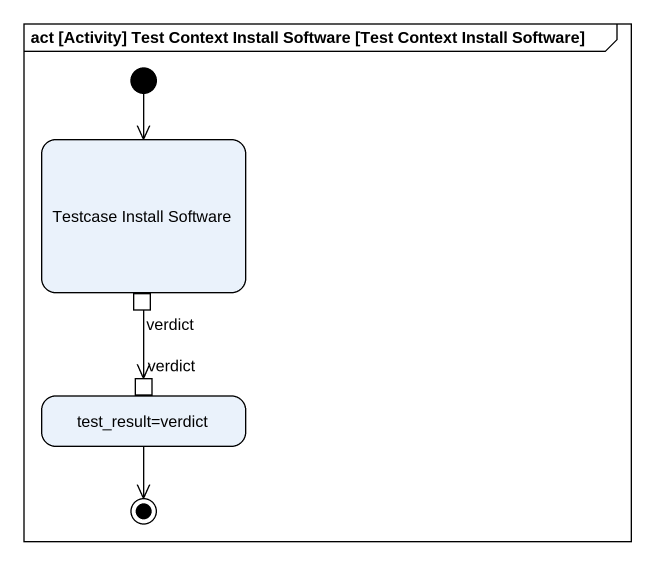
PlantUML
@startuml
mainframe act [Activity] Test Context Install Software [Test Context Install Software]
hide empty description
state "Testcase Install Software" as Testcase_Install_Software {
  state verdict <<outputPin>>
}
state "test_result=verdict" as test_result_verdict {
  state "verdict" as verdict_2 <<inputPin>>
}
[*] --> Testcase_Install_Software
verdict --> verdict_2
test_result_verdict --> [*]
@enduml
